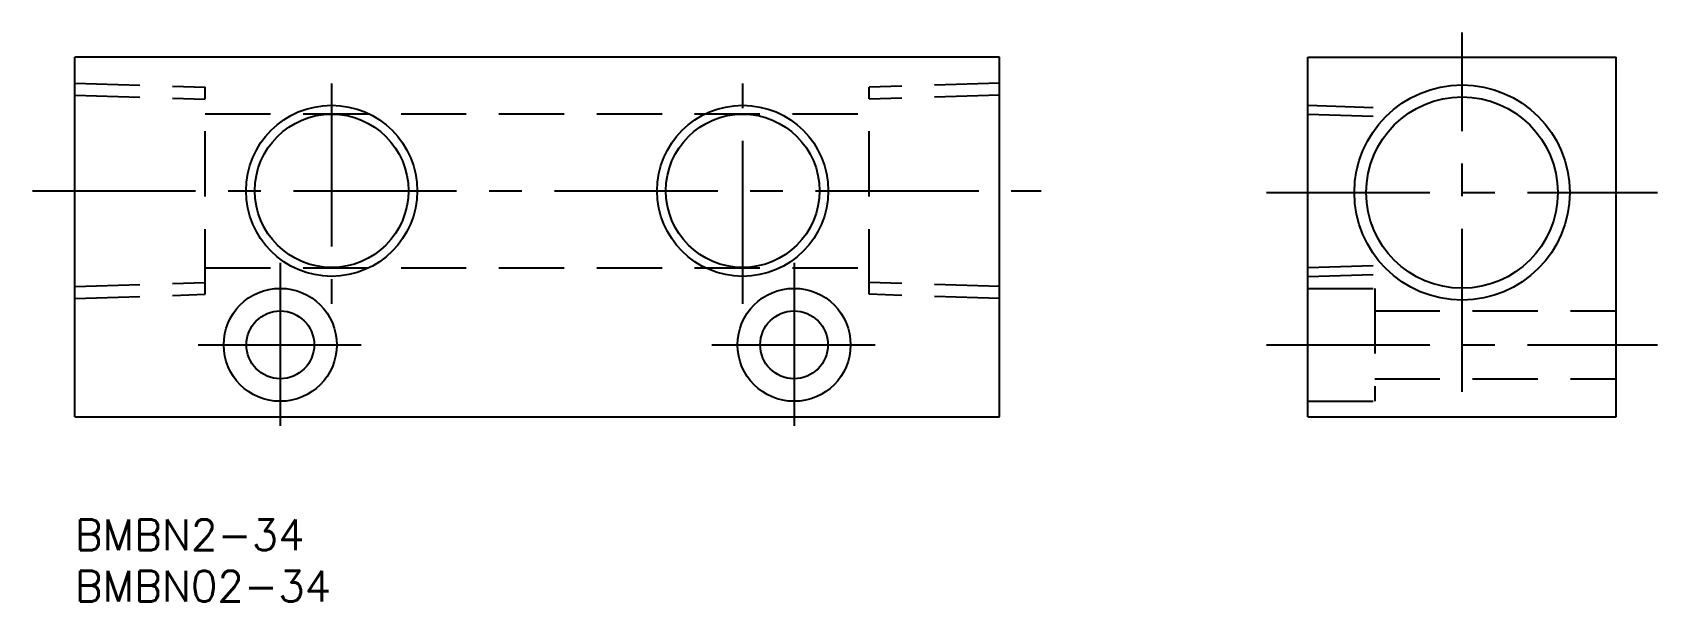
# Model space of a CAD drawing. Extents: x -4 to 154, y -8 to 47.
import ezdxf

# ---------------------------------------------------------------- set-up
doc = ezdxf.new("R2010")
doc.units = 0
doc.header["$LTSCALE"] = 0.5
doc.linetypes.add('CENTER', pattern=[50.8, 31.75, -6.35, 6.35, -6.35])
doc.linetypes.add('DASHED', pattern=[19.05, 12.7, -6.35])
for name, color, linetype in [('MSM_CENTER', 1, 'CENTER'), ('MSM_CONTINUOUS', 7, 'CONTINUOUS'), ('MSM_DASHED', 4, 'DASHED'), ('MSM_NARROW', 5, 'CONTINUOUS'), ('MSM_PART_NUMBER', 7, 'CONTINUOUS')]:
    doc.layers.add(name, color=color, linetype=linetype)
doc.styles.get("Standard").update_dxf_attribs({"font": 'txt.shx', "height": 3, "bigfont": 'bigfont.shx'})

msp = doc.modelspace()

# ---------------------------------------------------------------- linework, layer by layer
at = {"layer": 'MSM_CENTER'}
for p, q in [((135, 12.42), (135, 47.42)), ((25, 42.46), (25, 20.99)), ((65, 20.99), (65, 42.46)), ((-4.11, 32), (94.05, 32)), ((115.98, 31.83), (154.02, 31.83)), ((20, 25), (20, 9)), ((70, 25), (70, 9)), ((12, 17), (28, 17)), ((62, 17), (78, 17)), ((115.98, 17), (154.02, 17))]:
    msp.add_line(p, q, dxfattribs=at)
at = {"layer": 'MSM_CONTINUOUS'}
for p, q in [((90, 45), (0, 45)), ((0, 10), (0, 45)), ((90, 10), (90, 45)), ((120, 10), (120, 45)), ((120, 45), (150, 45)), ((150, 10), (150, 45)), ((0, 10), (90, 10)), ((120, 10), (150, 10))]:
    msp.add_line(p, q, dxfattribs=at)
for centre, radius in [((135, 31.83), 9.32), ((25, 32), 7.47), ((65, 32), 7.47), ((20, 17), 5.5), ((70, 17), 5.5), ((20, 17), 3.3), ((70, 17), 3.3)]:
    msp.add_circle(centre, radius, dxfattribs=at)
at = {"layer": 'MSM_DASHED'}
for p, q in [((0, 42.48), (12.7, 42.08)), ((0, 41.32), (12.7, 40.92)), ((12.7, 21.92), (12.7, 42.08)), ((90, 42.48), (77.3, 42.08)), ((77.3, 21.92), (77.3, 42.08)), ((90, 41.32), (77.3, 40.92)), ((120, 40.33), (128.52, 40.06)), ((12.7, 39.5), (77.3, 39.5)), ((120, 39.47), (127.59, 39.24)), ((12.7, 24.5), (77.3, 24.5)), ((120, 24.53), (127.28, 24.75)), ((120, 23.67), (128.13, 23.92)), ((0, 22.68), (12.7, 23.08)), ((90, 22.68), (77.3, 23.08)), ((120, 22.5), (126.5, 22.5)), ((126.5, 22.5), (126.5, 11.5)), ((0, 21.52), (12.7, 21.92)), ((90, 21.52), (77.3, 21.92)), ((126.5, 20.3), (150, 20.3)), ((126.5, 13.7), (150, 13.7)), ((120, 11.5), (126.5, 11.5))]:
    msp.add_line(p, q, dxfattribs=at)
at = {"layer": 'MSM_NARROW'}
for centre, radius in [((135, 31.83), 10.48), ((25, 32), 8.33), ((65, 32), 8.33)]:
    msp.add_circle(centre, radius, dxfattribs=at)

# ---------------------------------------------------------------- texts
at = {"layer": 'MSM_PART_NUMBER'}
for s, p in [('BMBN2-34', (0, -3)), ('BMBN02-34', (0, -8))]:
    msp.add_text(s, height=3, dxfattribs=at).set_placement(p)

doc.saveas('drawing.dxf')
